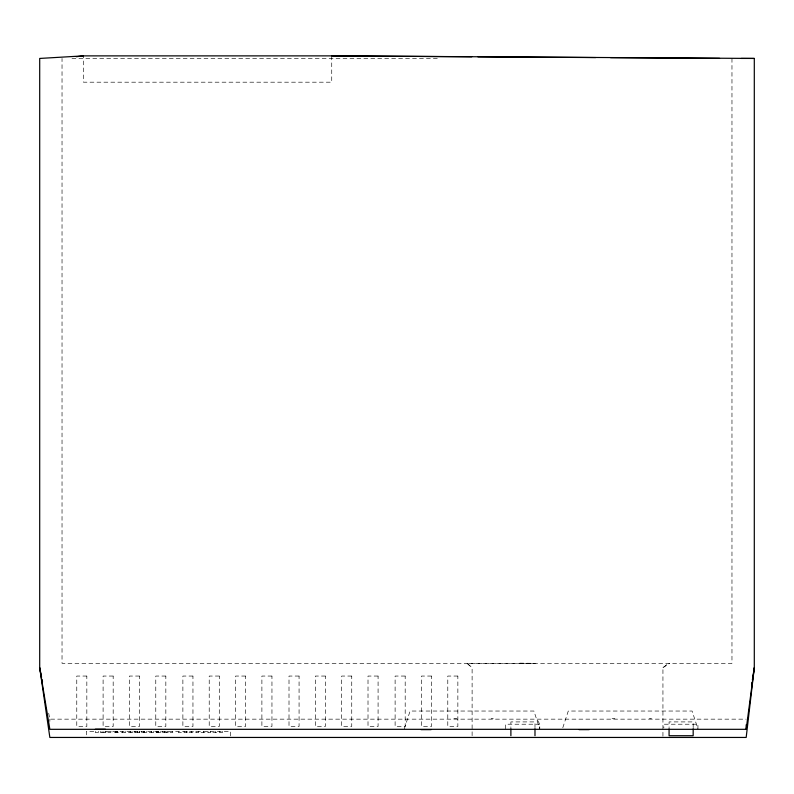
<?xml version="1.0" encoding="UTF-8"?>
<svg xmlns="http://www.w3.org/2000/svg" width="794" height="794" viewBox="0 0 794 794"><rect width="100%" height="100%" fill="white"/><g stroke="black" fill="none" stroke-linecap="round" stroke-linejoin="round"><path stroke-width="0.6" stroke-dasharray="3.97 2.98" d="M404.255 728.922L410.091 711.037L533.925 711.037L539.761 728.922L539.761 724.217L536.615 718.57M562.787 727.77L568.276 711.037L692.1 711.037L697.936 728.922L697.936 724.217L663.844 724.217L663.844 727.751M662.94 736.217L662.94 667.685L668.479 663.327M662.94 667.685L669.62 663.327M71.956 58.438L439.181 58.438M535.196 663.327L466.981 663.327L472.112 667.685L472.112 737.447M453.84 718.57L456.749 718.57M491.188 718.57L493.322 718.57M612.015 718.57L614.933 718.57M649.373 718.57L651.497 718.57M48.672 713.171L49.853 719.156L746.181 719.156M93.781 731.343L86.397 731.343L86.397 737.447M106.108 731.343L230.528 731.343L230.528 737.447M519.802 663.139L535.017 663.327M539.761 724.217L505.659 724.217L505.659 728.922M467.061 663.327L472.112 667.685M731.969 58.438L731.969 663.327L62.031 663.327L62.031 58.438M693.172 727.671L693.172 721.915L669.074 721.915L669.074 727.671M534.987 727.671L534.987 721.915L510.889 721.915L510.889 727.671M331.733 55.878L331.733 82.189L83.42 82.189L83.42 55.878M222.479 731.343L222.479 732.604L212.633 732.604L212.633 731.343M219.789 731.343L219.789 732.604M215.343 731.343L215.343 732.604M210.658 731.343L210.658 732.604L200.813 732.604L200.813 731.343M207.968 731.343L207.968 732.604M203.522 731.343L203.522 732.604M198.679 731.343L198.679 732.604L188.823 732.604L188.823 731.343M195.989 731.343L195.989 732.604M191.533 731.343L191.533 732.604M187.126 731.343L187.126 732.604L178.313 732.604L178.313 731.343M186.302 731.343L186.302 732.604M184.089 731.343L184.089 732.604M172.755 731.343L172.755 732.604L111.974 732.604L111.974 731.343M168.08 731.343L168.08 732.604M167.623 731.343L167.623 732.604M166.145 731.343L166.145 732.604M164.269 731.343L164.269 732.604M162.572 731.343L162.572 732.604M160.805 731.343L160.805 732.604M158.602 731.343L158.602 732.604M158.075 731.343L158.075 732.604M157.609 731.343L157.609 732.604M156.239 731.343L156.239 732.604M153.57 731.343L153.609 732.604M151.237 731.343L151.237 732.604M146.771 731.343L146.771 732.604M144.687 731.343L144.687 732.604M143.813 731.343L143.813 732.604M141.382 731.343L141.382 732.604M139.456 731.343L139.456 732.604M139.178 731.343L139.178 732.604M137.253 731.343L137.253 732.604M135.109 731.343L135.109 732.604M134.226 731.343L134.226 732.604M132.082 731.343L132.082 732.604M130.147 731.343L130.147 732.604M125.194 731.343L125.194 732.604M122.574 731.343L122.574 732.604M117.76 731.343L117.76 732.604M117.204 731.343L117.204 732.604M116.936 731.343L116.936 732.604M115.279 731.343L115.279 732.604M110.525 731.343L110.525 732.604L95.379 732.604L95.379 731.343M105.84 731.343L105.84 732.604M105.394 731.343L105.394 732.604M103.915 731.343L103.915 732.604M102.039 731.343L102.039 732.604M100.342 731.343L100.342 732.604M98.575 731.343L98.575 732.604M49.853 719.156L49.853 721.409M86.834 676.051L76.77 676.051L76.77 726.441L86.834 726.441L86.834 676.051M113.175 676.051L103.101 676.051L103.101 726.441L113.175 726.441L113.175 676.051M139.506 676.051L129.432 676.051L129.432 726.441L139.506 726.441L139.506 676.051M165.837 676.051L155.773 676.051L155.773 726.441L165.837 726.441L165.837 676.051M192.952 676.051L182.878 676.051L182.878 726.441L192.952 726.441L192.952 676.051M219.293 676.051L209.219 676.051L209.219 726.441L219.293 726.441L219.293 676.051M245.624 676.051L235.55 676.051L235.55 726.441L245.624 726.441L245.624 676.051M271.955 676.051L261.891 676.051L261.891 726.441L271.955 726.441L271.955 676.051M299.07 676.051L289.006 676.051L289.006 726.441L299.07 726.441L299.07 676.051M325.411 676.051L315.337 676.051L315.337 726.441L325.411 726.441L325.411 676.051M351.742 676.051L341.668 676.051L341.668 726.441L351.742 726.441L351.742 676.051M378.083 676.051L368.009 676.051L368.009 726.441L378.083 726.441L378.083 676.051M405.188 676.051L395.114 676.051L395.114 726.441L405.188 726.441L405.188 676.051M431.529 676.051L421.455 676.051L421.455 726.441L431.529 726.441L431.529 676.051M457.86 676.051L447.786 676.051L447.786 726.441L457.86 726.441L457.86 676.051"/><path stroke-width="1.19" d="M41.586 677.262L39.7 667.685L49.853 729.319L746.181 729.319L754.3 667.685L754.3 58.438L331.733 55.878L83.42 55.878L39.7 58.438L39.7 667.685L49.853 737.447L746.181 737.447L754.3 667.685L752.365 679.942M751.59 684.845L751.978 682.393M76.293 56.731L83.42 55.878M741.249 58.438L754.3 58.438M421.028 729.646L431.112 729.646M579.044 729.646L589.118 729.646M331.733 55.878L471.755 56.771M477.948 56.811L595.669 57.565M610.536 57.664L719.582 58.359M42.062 679.654L42.529 682.046M746.181 724.803L746.181 729.319M693.172 728.823L693.172 735.72L669.074 735.72L669.074 728.823M534.987 728.823L534.987 735.72M510.889 728.823L510.889 735.72M105.413 729.249L95.33 729.249"/></g></svg>
